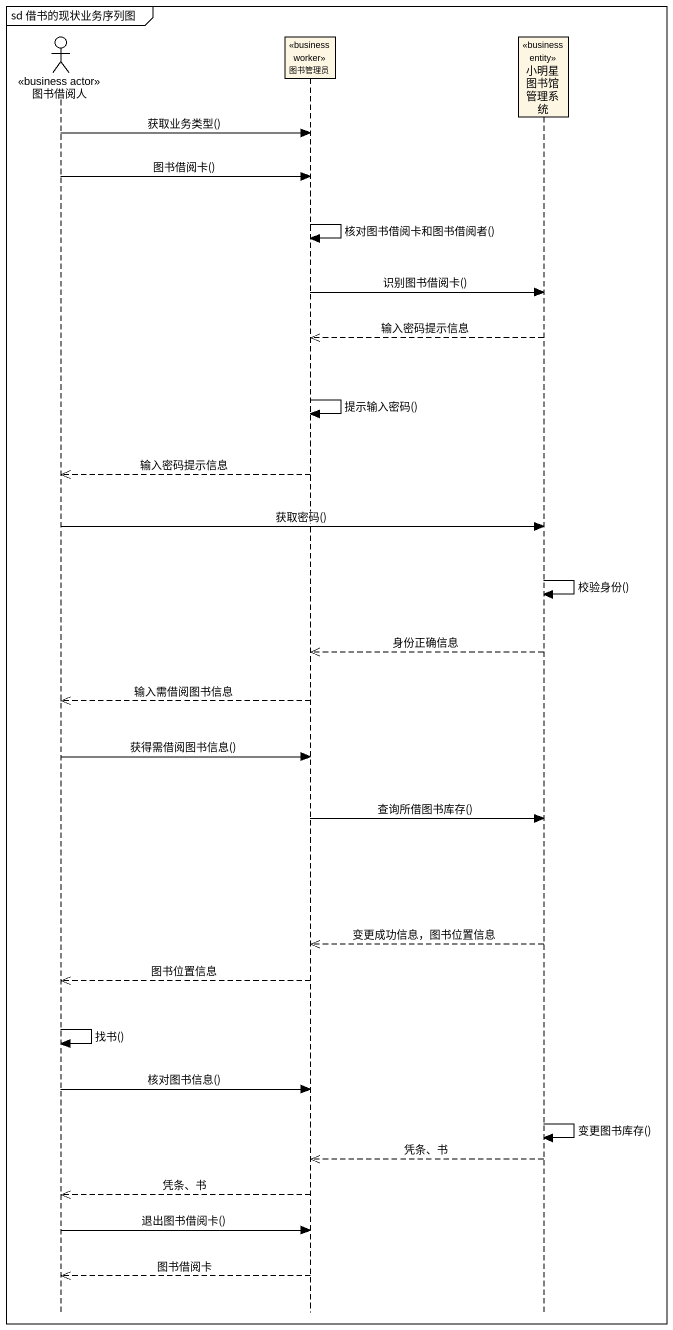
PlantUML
@startuml
mainframe sd 借书的现状业务序列图
hide footbox
actor 图书借阅人 <<business actor>>
participant 图书管理员 <<business worker>>
participant 小明星图书馆管理系统 <<business entity>>

图书借阅人 -> 图书管理员 : 获取业务类型()
图书借阅人 -> 图书管理员 : 图书借阅卡()
图书管理员 -> 图书管理员 : 核对图书借阅卡和图书借阅者()
图书管理员 -> 小明星图书馆管理系统 : 识别图书借阅卡()
小明星图书馆管理系统 -->> 图书管理员 : 输入密码提示信息
图书管理员 -> 图书管理员 : 提示输入密码()
图书管理员 -->> 图书借阅人 : 输入密码提示信息
图书借阅人 -> 小明星图书馆管理系统 : 获取密码()
小明星图书馆管理系统 -> 小明星图书馆管理系统 : 校验身份()
小明星图书馆管理系统 -->> 图书管理员 : 身份正确信息
图书管理员 -->> 图书借阅人 : 输入需借阅图书信息
图书借阅人 -> 图书管理员 : 获得需借阅图书信息()
图书管理员 -> 小明星图书馆管理系统 : 查询所借图书库存()
小明星图书馆管理系统 -->> 图书管理员 : 变更成功信息，图书位置信息
图书管理员 -->> 图书借阅人 : 图书位置信息
图书借阅人 -> 图书借阅人 : 找书()
图书借阅人 -> 图书管理员 : 核对图书信息()
小明星图书馆管理系统 -> 小明星图书馆管理系统 : 变更图书库存()
小明星图书馆管理系统 -->> 图书管理员 : 凭条、书
图书管理员 -->> 图书借阅人 : 凭条、书
图书借阅人 -> 图书管理员 : 退出图书借阅卡()
图书管理员 -->> 图书借阅人 : 图书借阅卡
@enduml
